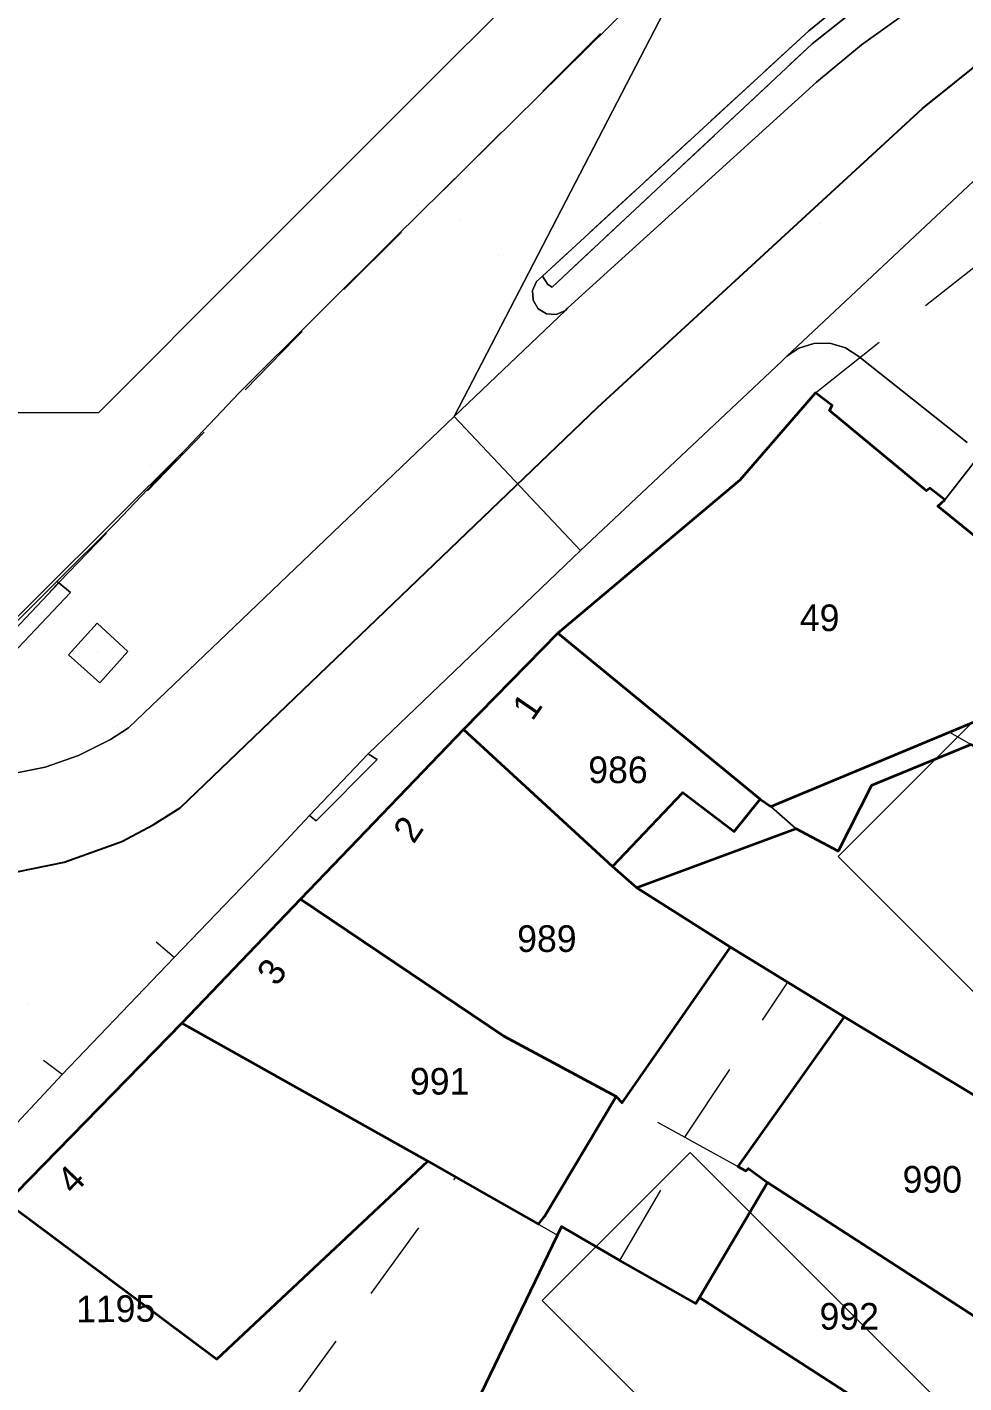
# Model space of a CAD drawing. Header units: metres. Extents: x 0 to 105485, y 0 to 425721.
# Drawn here: x 104725.09 to 104756.75, y 425229.71 to 425275.54 of the extents above; entities that cross this region are included whole.
import ezdxf
from ezdxf.enums import TextEntityAlignment as Align

# ---------------------------------------------------------------- set-up
doc = ezdxf.new("R2010")
doc.units = ezdxf.units.M
doc.header["$MEASUREMENT"] = 0
doc.linetypes.add('IE-TERREINAFSCHEIDING_KUNSTMATIG-SO', pattern=[11, 4, -1, 4, -2])
doc.linetypes.add('KG-PERCEEL-SO', pattern=[19, 5.5, -4, 5.5, -4])
for name, color, linetype, lineweight in [('B-XX-GK-KADEMUUR-G', 150, 'Continuous', 18), ('B-XX-GR-BOOM-G', 90, 'Continuous', 13), ('B-XX-IE-MEUBILAIR-G', 7, 'Continuous', 18), ('B-XX-IE-MEUBILAIR_WATERWEGMEUBILAIR-G', 150, 'Continuous', 18), ('B-XX-IE-TERREINAFSCHEIDING_KUNSTMATIG_MUUR-G', 90, 'IE-TERREINAFSCHEIDING_KUNSTMATIG-SO', 18), ('B-XX-KG-GRENS_PERCEEL-G', 150, 'KG-PERCEEL-SO', 18), ('B-XX-KG-GRENS_PERCEEL-T', 150, 'KG-PERCEEL-SO', 18), ('B-XX-OG-BEBOUWING-G', 7, 'Continuous', 35), ('B-XX-OG-BEBOUWING_HUISNUMMER-T', 7, 'Continuous', 18), ('B-XX-OG-GRENS-G', 7, 'Continuous', 18), ('B-XX-OG-TERREIN_ERF-G', 7, 'Continuous', 18), ('B-XX-OG-WATER-G', 130, 'Continuous', 18), ('B-XX-VH-GESLOTENVERHARDING-G', 10, 'Continuous', 18), ('B-XX-VH-ONVERHARD_ZAND-G', 210, 'Continuous', 18), ('B-XX-VH-OPENVERHARDING-G', 90, 'Continuous', 18), ('B-XX-VW-MARKERING-G', 7, 'Continuous', 18)]:
    doc.layers.add(name, color=color, linetype=linetype, lineweight=lineweight)
doc.layers.add('GIS-WEGVAKKEN', color=2, linetype='Continuous')

msp = doc.modelspace()

# ---------------------------------------------------------------- linework, layer by layer
at = {"layer": 'B-XX-GK-KADEMUUR-G', "ltscale": 0.5}
msp.add_lwpolyline([(104691.75, 425276.639), (104709.652, 425263.503), (104710.08, 425263.178), (104713.62, 425260.49), (104718.244, 425256.909), (104721.241, 425254.48), (104722.917, 425253.121), (104723.198, 425252.893), (104726.554, 425256.43), (104726.165, 425256.748), (104723.18, 425253.595), (104720.857, 425255.455), (104718.63, 425257.238), (104717.112, 425258.427), (104713.963, 425260.894), (104710.382, 425263.582), (104709.931, 425263.92), (104708.769, 425264.771), (104702.485, 425269.368), (104700.647, 425270.712), (104700.635, 425270.721), (104677.044, 425288.086)], dxfattribs=at)
msp.add_lwpolyline([(104717.112, 425258.427), (104718.63, 425257.238), (104720.857, 425255.455), (104723.063, 425253.778), (104726.101, 425256.799), (104728.091, 425258.779), (104728.092, 425258.78), (104730.451, 425261.268), (104723.054, 425253.91)], close=True, dxfattribs=at)
at = {"layer": 'B-XX-GR-BOOM-G', "color": 0, "true_color": 0x604a38}
msp.add_polyline3d([(104727.461, 425254.41, 2.067), (104727.461, 425254.41, 4.867)], dxfattribs=at)
at = {"layer": 'B-XX-IE-MEUBILAIR-G', "color": 0, "true_color": 0x604a38}
for points in [[(104751.916, 425268.888, 2.823), (104751.916, 425268.888, 4.323)], [(104741.022, 425267.822, 2.102), (104741.022, 425267.822, 5.102)], [(104728.159, 425251.86, 2.105), (104728.159, 425251.86, 5.105)], [(104726.957, 425251.166, 2.089), (104726.957, 425251.166, 5.089)], [(104725.64, 425250.663, 2.064), (104725.64, 425250.663, 5.064)], [(104725.138, 425242.547, 2.386), (104725.138, 425242.547, 3.886)]]:
    msp.add_polyline3d(points, dxfattribs=at)
at = {"layer": 'B-XX-IE-MEUBILAIR_WATERWEGMEUBILAIR-G', "color": 0, "true_color": 0x604a38}
for points in [[(104738.255, 425269.519, 1.962), (104738.255, 425269.519, 3.462)], [(104739.752, 425269.026, 1.992), (104739.752, 425269.026, 3.492)], [(104729.258, 425260.727, 1.897), (104729.258, 425260.727, 3.397)]]:
    msp.add_polyline3d(points, dxfattribs=at)
at = {"layer": 'B-XX-IE-TERREINAFSCHEIDING_KUNSTMATIG_MUUR-G', "ltscale": 0.5}
msp.add_lwpolyline([(104752.052, 425275.852), (104751.506, 425275.414), (104742.506, 425267.122), (104742.692, 425266.84), (104742.84, 425266.75), (104751.62, 425274.966), (104753.325, 425276.323)], dxfattribs=at)
at = {"layer": 'B-XX-KG-GRENS_PERCEEL-G', "ltscale": 0.5, "flags": 128}
for points in [[(104657.719, 425302.261), (104677.519, 425287.619), (104703.287, 425268.71), (104717.944, 425257.927), (104723.08, 425253.586), (104734.157, 425265.024), (104748.088, 425278.933), (104745.296, 425285.275), (104741.925, 425293.29), (104735.425, 425300.981), (104736.75, 425302.485), (104738.652, 425304.907)], [(104751.735, 425263.173), (104759.941, 425269.68), (104771.706, 425285.621)], [(104743.026, 425255.052), (104743.136, 425255.163), (104749.174, 425260.222), (104751.735, 425263.173)], [(104751.735, 425263.173), (104752.297, 425262.75), (104752.205, 425262.573), (104755.482, 425259.858), (104755.602, 425259.947), (104756.105, 425259.554), (104755.864, 425259.348), (104759.466, 425256.422), (104759.528, 425256.571), (104760.15, 425256.296), (104759.656, 425254.604), (104759.891, 425254.304), (104759.529, 425253.831), (104759.382, 425254.011), (104758.088, 425252.685), (104758.175, 425252.535), (104757.752, 425251.914), (104757.427, 425252.186), (104756.267, 425251.704)], [(104739.842, 425251.8), (104743.026, 425255.052)], [(104743.026, 425255.052), (104749.865, 425249.436), (104750.22, 425249.194)], [(104734.334, 425246.059), (104739.614, 425251.567), (104739.842, 425251.8)], [(104739.842, 425251.8), (104744.869, 425247.165), (104745.695, 425246.442)], [(104750.22, 425249.194), (104756.267, 425251.704)], [(104756.267, 425251.704), (104756.997, 425251.291)], [(104745.695, 425246.442), (104751.076, 425248.44), (104750.22, 425249.194)], [(104730.321, 425241.874), (104730.372, 425241.927), (104734.334, 425246.059)], [(104734.334, 425246.059), (104741.206, 425241.427), (104744.996, 425239.392), (104745.202, 425239.182), (104747.318, 425238.015)], [(104745.695, 425246.442), (104748.86, 425244.444), (104750.801, 425243.252)], [(104747.318, 425238.015), (104750.801, 425243.252)], [(104750.801, 425243.252), (104752.707, 425242.081), (104763.747, 425235.426)], [(104724.714, 425236.12), (104730.321, 425241.874)], [(104730.321, 425241.874), (104739.579, 425236.665)], [(104745.117, 425233.852), (104747.5, 425237.915)], [(104747.318, 425238.015), (104747.5, 425237.915)], [(104747.5, 425237.915), (104749.377, 425236.875), (104749.467, 425236.963), (104750.117, 425236.48), (104760.543, 425229.741)], [(104733.92, 425228.894), (104734.041, 425229.06), (104739.579, 425236.665)], [(104739.579, 425236.665), (104740.574, 425236.105)], [(104740.574, 425236.105), (104743.219, 425234.587), (104743.371, 425234.883), (104745.117, 425233.852)], [(104745.117, 425233.852), (104747.692, 425232.396), (104747.814, 425232.601), (104758.307, 425225.819)]]:
    msp.add_lwpolyline(points, dxfattribs=at)
at = {"layer": 'B-XX-OG-BEBOUWING-G', "ltscale": 0.5}
for points in [[(104756.105, 425259.554), (104755.602, 425259.947), (104755.482, 425259.858), (104752.205, 425262.573), (104752.297, 425262.75), (104751.735, 425263.173), (104749.174, 425260.222), (104743.027, 425255.051), (104749.865, 425249.436), (104750.22, 425249.194), (104757.427, 425252.186), (104757.752, 425251.914), (104758.175, 425252.535), (104758.088, 425252.685), (104759.382, 425254.011), (104759.529, 425253.831), (104759.891, 425254.304), (104759.656, 425254.604), (104760.15, 425256.296), (104759.528, 425256.571), (104759.466, 425256.422), (104757.988, 425257.623), (104757.302, 425258.179), (104755.864, 425259.348)], [(104743.027, 425255.051), (104739.842, 425251.8), (104744.869, 425247.165), (104747.247, 425249.671), (104748.99, 425248.343), (104749.865, 425249.436)], [(104745.695, 425246.442), (104744.869, 425247.165), (104739.842, 425251.8), (104734.335, 425246.059), (104741.206, 425241.427), (104744.996, 425239.392), (104745.202, 425239.182), (104748.86, 425244.444)], [(104752.707, 425242.081), (104763.747, 425235.426), (104767.548, 425243.266), (104767.507, 425243.393), (104766.771, 425245.677), (104766.741, 425245.771), (104756.997, 425251.292), (104753.622, 425249.903), (104752.497, 425247.681), (104751.076, 425248.44), (104745.695, 425246.442), (104748.86, 425244.444)], [(104744.996, 425239.392), (104741.206, 425241.427), (104734.335, 425246.059), (104730.321, 425241.874), (104738.639, 425237.202), (104740.707, 425236.027), (104742.37, 425235.072), (104742.572, 425235.338)], [(104752.707, 425242.081), (104749.11, 425237.027), (104749.377, 425236.875), (104749.467, 425236.963), (104750.117, 425236.48), (104760.543, 425229.741), (104763.747, 425235.426)], [(104738.639, 425237.202), (104730.321, 425241.874), (104724.714, 425236.12), (104724.413, 425235.795), (104725.047, 425235.338), (104731.504, 425230.51)], [(104750.117, 425236.48), (104747.814, 425232.601), (104758.307, 425225.819), (104759.762, 425228.371), (104760.51, 425229.684), (104760.543, 425229.741)], [(104758.266, 425225.748), (104758.307, 425225.819), (104747.814, 425232.601), (104747.692, 425232.395), (104745.117, 425233.851), (104743.152, 425234.994), (104738.764, 425225.902), (104753.399, 425216.935), (104754.551, 425219.044), (104754.704, 425218.952), (104757.309, 425223.691), (104757.161, 425223.811)]]:
    msp.add_lwpolyline(points, close=True, dxfattribs=at)
at = {"layer": 'B-XX-OG-GRENS-G'}
msp.add_polyline3d([(104742.5, 425277.5, 2.049), (104737.5, 425272.5, 1.968), (104732.5, 425267.5, 1.885), (104727.5, 425262.5, 1.855), (104717.5, 425262.5, 0.375), (104707.5, 425267.5, 0.537), (104702.5, 425272.5, 1.893), (104692.5, 425277.5, 1.067)], dxfattribs=at)
for points in [[(104757.5, 425252.5, 3.994), (104767.5, 425242.5, 3.425), (104762.5, 425237.5, 3.397), (104752.5, 425247.5, 3.463)], [(104747.5, 425237.5, 3.094), (104757.5, 425227.5, 3.408), (104752.5, 425222.5, 3.38), (104742.5, 425232.5, 3.138)]]:
    msp.add_polyline3d(points, close=True, dxfattribs=at)
at = {"layer": 'B-XX-OG-TERREIN_ERF-G', "ltscale": 0.5}
msp.add_lwpolyline([(104751.076, 425248.44), (104750.22, 425249.194), (104749.865, 425249.436), (104748.99, 425248.343), (104747.247, 425249.671), (104744.869, 425247.165), (104745.695, 425246.442)], close=True, dxfattribs=at)
msp.add_lwpolyline([(104738.764, 425225.902), (104743.152, 425234.994), (104745.117, 425233.851), (104747.692, 425232.395), (104747.814, 425232.601), (104750.117, 425236.48), (104749.467, 425236.963), (104749.377, 425236.875), (104749.11, 425237.027), (104752.707, 425242.081), (104748.86, 425244.444), (104745.202, 425239.182), (104744.996, 425239.392), (104742.572, 425235.338), (104742.37, 425235.072), (104740.707, 425236.027), (104738.639, 425237.202), (104731.504, 425230.51), (104725.047, 425235.338)], dxfattribs=at)
at = {"layer": 'B-XX-OG-WATER-G', "ltscale": 0.5}
msp.add_lwpolyline([(104677.103, 425288.166), (104705.098, 425267.561), (104708.769, 425264.771), (104709.931, 425263.92), (104710.382, 425263.582), (104713.963, 425260.894), (104717.112, 425258.427), (104723.054, 425253.91), (104730.451, 425261.268), (104732.262, 425263.177), (104737.541, 425268.432), (104748.018, 425278.774)], dxfattribs=at)
at = {"layer": 'B-XX-VH-GESLOTENVERHARDING-G', "ltscale": 0.5}
msp.add_lwpolyline([(104726.165, 425256.748), (104726.101, 425256.799), (104723.063, 425253.778), (104720.857, 425255.455), (104723.18, 425253.595)], close=True, dxfattribs=at)
at = {"layer": 'B-XX-VH-ONVERHARD_ZAND-G', "ltscale": 0.5}
msp.add_lwpolyline([(104726.49, 425254.324), (104727.545, 425253.374), (104728.492, 425254.433), (104727.465, 425255.384)], close=True, dxfattribs=at)
at = {"layer": 'B-XX-VH-OPENVERHARDING-G', "ltscale": 0.5}
for points in [[(104687.364, 425278.156), (104698.877, 425269.712), (104715.796, 425257.463), (104715.264, 425256.092), (104714.263, 425254.727), (104715.128, 425254.099), (104715.929, 425255.181), (104717.119, 425254.36), (104716.319, 425253.26), (104718.754, 425251.469), (104719.824, 425250.928), (104720.956, 425250.534), (104722.131, 425250.294), (104723.327, 425250.212), (104724.524, 425250.29), (104725.699, 425250.526), (104726.833, 425250.917), (104727.905, 425251.455), (104728.524, 425251.855), (104739.528, 425262.372), (104748.032, 425278.788)], [(104748.018, 425278.774), (104737.541, 425268.432), (104732.262, 425263.177), (104730.451, 425261.268), (104728.092, 425258.78), (104728.091, 425258.779), (104726.101, 425256.799), (104726.165, 425256.748), (104726.554, 425256.43), (104723.198, 425252.893), (104722.917, 425253.121), (104721.241, 425254.48), (104718.244, 425256.909), (104713.62, 425260.49), (104710.08, 425263.178), (104709.652, 425263.503), (104691.75, 425276.639)], [(104748.032, 425278.788), (104739.528, 425262.372), (104743.281, 425265.96), (104742.976, 425265.827), (104742.646, 425265.848), (104742.363, 425266.019), (104742.191, 425266.302), (104742.169, 425266.632), (104742.303, 425266.935), (104742.506, 425267.122), (104751.506, 425275.414), (104752.052, 425275.852)], [(104753.325, 425276.323), (104751.62, 425274.966), (104742.84, 425266.75), (104742.692, 425266.84), (104742.506, 425267.122), (104742.303, 425266.935), (104742.169, 425266.632), (104742.191, 425266.302), (104742.363, 425266.019), (104742.646, 425265.848), (104742.976, 425265.827), (104743.281, 425265.96), (104743.357, 425266.032), (104751.767, 425273.68), (104753.288, 425274.94), (104755.024, 425276.178)], [(104755.024, 425276.178), (104753.288, 425274.94), (104751.767, 425273.68), (104743.357, 425266.032), (104743.281, 425265.96), (104739.528, 425262.372), (104743.793, 425257.849), (104750.584, 425264.239), (104750.765, 425264.409), (104759.962, 425273.037), (104760.346, 425273.357), (104760.681, 425273.584), (104761.874, 425274.136), (104763.2, 425274.578), (104764.568, 425274.866), (104765.96, 425274.997), (104767.357, 425274.967), (104768.742, 425274.778), (104770.096, 425274.432), (104771.402, 425273.934), (104772.643, 425273.289), (104774.582, 425272.003), (104777.649, 425275.934)], [(104759.962, 425273.037), (104750.765, 425264.409), (104751.167, 425264.684), (104751.683, 425264.846), (104752.224, 425264.851), (104752.743, 425264.698), (104753.195, 425264.402), (104756.859, 425261.499)], [(104756.859, 425261.499), (104753.195, 425264.402), (104752.743, 425264.698), (104752.224, 425264.851), (104751.683, 425264.846), (104751.167, 425264.684), (104750.765, 425264.409), (104750.584, 425264.239), (104743.793, 425257.849), (104736.614, 425250.977), (104736.923, 425250.783), (104734.858, 425248.714), (104734.64, 425248.885), (104733.193, 425247.351), (104730.063, 425244.085), (104726.281, 425240.138), (104724.749, 425238.488)], [(104724.714, 425236.12), (104730.321, 425241.874), (104734.335, 425246.059), (104739.842, 425251.8), (104743.027, 425255.051), (104749.174, 425260.222), (104751.735, 425263.173), (104752.297, 425262.75), (104752.205, 425262.573), (104755.482, 425259.858), (104755.602, 425259.947), (104756.105, 425259.554), (104757.14, 425260.885)], [(104724.749, 425238.488), (104726.281, 425240.138), (104730.063, 425244.085), (104733.193, 425247.351), (104734.64, 425248.885), (104736.614, 425250.977), (104743.793, 425257.849), (104739.528, 425262.372), (104728.524, 425251.855), (104727.905, 425251.455), (104726.833, 425250.917), (104725.699, 425250.526), (104724.524, 425250.29)], [(104757.427, 425252.186), (104750.22, 425249.194), (104751.076, 425248.44), (104752.497, 425247.681), (104753.622, 425249.903), (104756.997, 425251.292)]]:
    msp.add_lwpolyline(points, dxfattribs=at)
for points in [[(104758.63, 425259.702), (104757.14, 425260.885), (104756.105, 425259.554), (104755.864, 425259.348), (104757.302, 425258.179)], [(104728.492, 425254.433), (104727.545, 425253.374), (104726.49, 425254.324), (104727.465, 425255.384)], [(104736.923, 425250.783), (104736.614, 425250.977), (104734.64, 425248.885), (104734.858, 425248.714)]]:
    msp.add_lwpolyline(points, close=True, dxfattribs=at)
at = {"layer": 'B-XX-VW-MARKERING-G', "color": 0, "ltscale": 0.5, "true_color": 0x808080}
for points in [[(104730.063, 425244.085, 2.476), (104729.453, 425244.605, 2.419)], [(104726.281, 425240.138, 2.474), (104725.647, 425240.606, 2.466)]]:
    msp.add_polyline3d(points, dxfattribs=at)
at = {"layer": 'GIS-WEGVAKKEN'}
msp.add_lwpolyline([(104675.27, 425279.65), (104686.9, 425270.31), (104712.84, 425251.45), (104717.2, 425248.42), (104718.7, 425247.72), (104719.85, 425247.34), (104721.46, 425247.01), (104723.54, 425246.89), (104724.74, 425246.99), (104726.34, 425247.31), (104728.29, 425248.01), (104729.35, 425248.57), (104730.27, 425249.15), (104744.38, 425262.69), (104755.35, 425272.78), (104757.51, 425274.52), (104759.75, 425275.93)], dxfattribs=at)

# ---------------------------------------------------------------- texts
at = {"layer": 'B-XX-KG-GRENS_PERCEEL-T'}
for s, p in [('49', (104751.874, 425255.571)), ('986', (104745.059, 425250.433)), ('989', (104742.657, 425244.728)), ('991', (104739.034, 425239.907)), ('990', (104755.681, 425236.592)), ('992', (104752.875, 425231.962))]:
    msp.add_text(s, height=0.9, dxfattribs=at).set_placement(p, align=Align.MIDDLE_CENTER)
msp.add_text('1195', height=0.9, rotation=0.7, dxfattribs=at).set_placement((104728.085, 425232.219), align=Align.MIDDLE_CENTER)
at = {"layer": 'B-XX-OG-BEBOUWING_HUISNUMMER-T'}
for s, rotation, p in [('1', 55.4, (104741.987, 425252.581)), ('2', 56.3, (104737.967, 425248.427)), ('3', 54.8, (104733.357, 425243.613)), ('4', 46.1, (104726.57, 425236.59))]:
    msp.add_text(s, height=0.9, rotation=rotation, dxfattribs=at).set_placement(p, align=Align.MIDDLE_CENTER)

doc.saveas('drawing.dxf')
